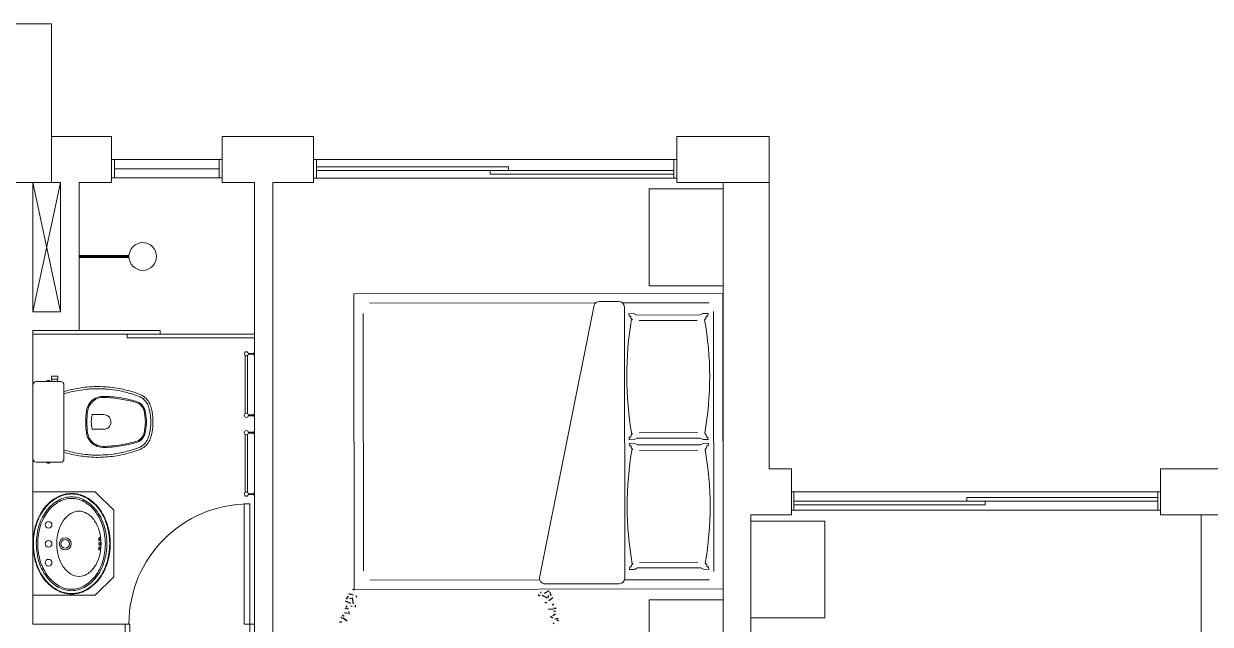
# Model space of a CAD drawing. Header units: millimetres. Extents: x 2878 to 6301, y 540 to 1980.
# Drawn here: x 2938.25 to 2944.69, y 833.4 to 836.66 of the extents above; entities that cross this region are included whole.
import ezdxf

# ---------------------------------------------------------------- set-up
doc = ezdxf.new("R2010")
doc.units = ezdxf.units.MM
doc.header["$LTSCALE"] = 4
for name, color, linetype, lineweight in [('ALVENARIA', 4, 'Continuous', 20), ('COTAS', 35, 'Continuous', 5), ('JANELA', 2, 'Continuous', 20), ('PILAR', 1, 'Continuous', 5), ('PORTA', 2, 'Continuous', 20)]:
    doc.layers.add(name, color=color, linetype=linetype, lineweight=lineweight)

# ---------------------------------------------------------------- blocks, each defined once
blk = doc.blocks.new('Pia22')
at = {"layer": 'COTAS'}
for points in [[(0, -0.409, 0.077226), (0.1047, -0.3927, 0.087001), (0.1881, -0.3491, 0.105687), (0.247, -0.2798, 0.12418), (0.266, -0.2045, 0.12418), (0.247, -0.1292, 0.105687), (0.1881, -0.0599, 0.087001), (0.1047, -0.0163, 0.077226), (0, 0, 0.077226), (-0.1047, -0.0163, 0.087001), (-0.1881, -0.0599, 0.105687), (-0.247, -0.1292, 0.12418), (-0.266, -0.2045, 0.12418), (-0.247, -0.2798, 0.105687), (-0.1881, -0.3491, 0.087001), (-0.1047, -0.3927, 0.077226)], [(0, -0.4062, 0.077226), (0.1038, -0.3901, 0.087001), (0.1864, -0.3469, 0.105687), (0.2445, -0.2785, 0.12418), (0.2632, -0.2045, 0.12418), (0.2445, -0.1305, 0.105687), (0.1864, -0.0621, 0.087001), (0.1038, -0.0189, 0.077226), (0, -0.0028, 0.077226), (-0.1038, -0.0189, 0.087001), (-0.1864, -0.0621, 0.105687), (-0.2445, -0.1305, 0.12418), (-0.2632, -0.2045, 0.12418), (-0.2445, -0.2785, 0.105687), (-0.1864, -0.3469, 0.087001), (-0.1038, -0.3901, 0.077226)], [(0, -0.3912, 0.077226), (0.0993, -0.3758, 0.087001), (0.1772, -0.335, 0.105687), (0.2313, -0.2714, 0.12418), (0.2482, -0.2045, 0.12418), (0.2313, -0.1376, 0.105687), (0.1772, -0.074, 0.087001), (0.0993, -0.0332, 0.077226), (0, -0.0178, 0.077226), (-0.0993, -0.0332, 0.087001), (-0.1772, -0.074, 0.105687), (-0.2313, -0.1376, 0.12418), (-0.2482, -0.2045, 0.12418), (-0.2313, -0.2714, 0.105687), (-0.1772, -0.335, 0.087001), (-0.0993, -0.3758, 0.077226)], [(0, -0.3832, 0.077226), (0.0968, -0.3682, 0.087001), (0.1724, -0.3286, 0.105687), (0.2243, -0.2676, 0.12418), (0.2402, -0.2045, 0.12418), (0.2243, -0.1414, 0.105687), (0.1724, -0.0804, 0.087001), (0.0968, -0.0408, 0.077226), (0, -0.0258, 0.077226), (-0.0968, -0.0408, 0.087001), (-0.1724, -0.0804, 0.105687), (-0.2243, -0.1414, 0.12418), (-0.2402, -0.2045, 0.12418), (-0.2243, -0.2676, 0.105687), (-0.1724, -0.3286, 0.087001), (-0.0968, -0.3682, 0.077226)], [(0, -0.3605, 0.068578), (0.0686, -0.3511, 0.0807), (0.122, -0.3262, 0.107046), (0.1606, -0.2857, 0.137927), (0.1725, -0.2435, 0.137927), (0.1606, -0.2013, 0.107046), (0.122, -0.1608, 0.0807), (0.0686, -0.1359, 0.068578), (0, -0.1265, 0.068578), (-0.0686, -0.1359, 0.0807), (-0.122, -0.1608, 0.107046), (-0.1606, -0.2013, 0.137927), (-0.1725, -0.2435, 0.137927), (-0.1606, -0.2857, 0.107046), (-0.122, -0.3262, 0.0807), (-0.0686, -0.3511, 0.068578)], [(-0.025, -0.3555, 0.051763), (-0.022, -0.3552, 0.065619), (-0.0197, -0.3544, 0.104501), (-0.018, -0.353, 0.173031), (-0.0175, -0.3517, 0.173031), (-0.018, -0.3504, 0.104501), (-0.0197, -0.349, 0.065619), (-0.022, -0.3482, 0.051763), (-0.025, -0.3479, 0.051763), (-0.028, -0.3482, 0.065619), (-0.0303, -0.349, 0.104501), (-0.032, -0.3504, 0.173031), (-0.0325, -0.3517, 0.173031), (-0.032, -0.353, 0.104501), (-0.0303, -0.3544, 0.065619), (-0.028, -0.3552, 0.051763)], [(0, -0.3568, 0.051763), (0.003, -0.3565, 0.065619), (0.0053, -0.3557, 0.104501), (0.007, -0.3543, 0.173031), (0.0075, -0.353, 0.173031), (0.007, -0.3517, 0.104501), (0.0053, -0.3503, 0.065619), (0.003, -0.3495, 0.051763), (0, -0.3492, 0.051763), (-0.003, -0.3495, 0.065619), (-0.0053, -0.3503, 0.104501), (-0.007, -0.3517, 0.173031), (-0.0075, -0.353, 0.173031), (-0.007, -0.3543, 0.104501), (-0.0053, -0.3557, 0.065619), (-0.003, -0.3565, 0.051763)], [(0.025, -0.3555, -0.051763), (0.022, -0.3552, -0.065619), (0.0197, -0.3544, -0.104501), (0.018, -0.353, -0.173031), (0.0175, -0.3517, -0.173031), (0.018, -0.3504, -0.104501), (0.0197, -0.349, -0.065619), (0.022, -0.3482, -0.051763), (0.025, -0.3479, -0.051763), (0.028, -0.3482, -0.065619), (0.0303, -0.349, -0.104501), (0.032, -0.3504, -0.173031), (0.0325, -0.3517, -0.173031), (0.032, -0.353, -0.104501), (0.0303, -0.3544, -0.065619), (0.028, -0.3552, -0.051763)]]:
    blk.add_lwpolyline(points, format="xyb", close=True, dxfattribs=at)
for centre, radius in [((-0.1, -0.083), 0.0177), ((0, -0.083), 0.0177), ((0.1, -0.083), 0.0177), ((0, -0.171), 0.032), ((0, -0.171), 0.0225)]:
    blk.add_circle(centre, radius, dxfattribs=at)
blk = doc.blocks.new('01Chuv_p')
at = {"const_width": 0.015}
blk.add_lwpolyline([(-0.27, 0), (0, 0)], dxfattribs=at)
blk.add_circle((-0.345, 0), 0.075)
blk = doc.blocks.new('P70D')
for points in [[(-0.025, 0.15), (-0.025, 0.8), (-0.055, 0.8), (-0.055, 0.15)], [(-0.7, 0.15), (-0.675, 0.15), (-0.675, 0.1), (-0.65, 0.1), (-0.65, 0.05), (-0.7, 0.05)], [(0, 0.15), (-0.025, 0.15), (-0.025, 0.1), (-0.05, 0.1), (-0.05, 0.05), (0, 0.05)]]:
    blk.add_lwpolyline(points, close=True)
blk = doc.blocks.new('VASO_P11')
for points in [[(0, -0.17), (0.205, -0.17, 0.059373), (0.2098, -0.1695, 0.333509), (0.222, -0.154), (0.222, -0.1355), (0.222, -0.1045), (0.222, -0.094), (0.2248, -0.094, 0.252251), (0.2251, -0.0939, 0.160103), (0.228, -0.085, 0.160103), (0.2251, -0.0761, 0.252251), (0.2248, -0.076), (0.222, -0.076), (0.222, -0.017, 0.327853), (0.2069, -0.0003, 0.087637), (0.2038, 0), (0, 0), (-0.2038, 0, 0.087637), (-0.2069, -0.0003, 0.327853), (-0.222, -0.017), (-0.222, -0.076), (-0.2248, -0.076, 0.252251), (-0.2251, -0.0761, 0.160103), (-0.228, -0.085, 0.160103), (-0.2251, -0.0939, 0.252251), (-0.2248, -0.094), (-0.222, -0.094), (-0.222, -0.1045), (-0.236, -0.1045), (-0.236, -0.102), (-0.252, -0.102), (-0.252, -0.12), (-0.252, -0.138), (-0.236, -0.138), (-0.236, -0.1355), (-0.222, -0.1355), (-0.222, -0.154, 0.333509), (-0.2098, -0.1695, 0.059373), (-0.205, -0.17)], [(0, -0.291, 0.041331), (-0.0608, -0.2956, 0.129345), (-0.1036, -0.3127, 0.234638), (-0.1405, -0.385, 0.044666), (-0.1319, -0.486, 0.031515), (-0.1138, -0.5665, 0.151063), (-0.0952, -0.5993, 0.148094), (-0.0588, -0.6192, 0.031073), (-0.0451, -0.6214, 0.035055), (0, -0.6255, 0.035055), (0.0451, -0.6214, 0.031073), (0.0588, -0.6192, 0.148094), (0.0952, -0.5993, 0.151063), (0.1138, -0.5665, 0.031515), (0.1319, -0.486, 0.044666), (0.1405, -0.385, 0.234638), (0.1036, -0.3127, 0.129345), (0.0608, -0.2956, 0.041331)], [(0, -0.297, -0.041434), (0.06, -0.3015, -0.129651), (0.1, -0.3175, -0.234583), (0.1345, -0.385, -0.044678), (0.126, -0.485, -0.031614), (0.108, -0.565, -0.152477), (0.091, -0.595, -0.148725), (0.0575, -0.6134, -0.031624), (0.0444, -0.6155, -0.035113), (0, -0.6195, -0.035113), (-0.0444, -0.6155, -0.031624), (-0.0575, -0.6134, -0.148725), (-0.091, -0.595, -0.152477), (-0.108, -0.565, -0.031614), (-0.126, -0.485, -0.044678), (-0.1345, -0.385, -0.234583), (-0.1, -0.3175, -0.129651), (-0.06, -0.3015, -0.041434)], [(-0.04, -0.391, 0.164444), (-0.032, -0.415, 0.245936), (0, -0.43, 0.245936), (0.032, -0.415, 0.164444), (0.04, -0.391), (0.04, -0.326, 0.108885), (-0.04, -0.326)]]:
    blk.add_lwpolyline(points, format="xyb", close=True)
for points in [[(-0.236, -0.1045), (-0.236, -0.12), (-0.236, -0.1355)], [(-0.2245, -0.093), (-0.2245, -0.085), (-0.2245, -0.077)], [(-0.222, -0.076), (-0.222, -0.094)], [(-0.222, -0.1045), (-0.222, -0.1355)], [(0.222, -0.076), (0.222, -0.094)], [(0.2245, -0.093), (0.2245, -0.085), (0.2245, -0.077)]]:
    blk.add_lwpolyline(points)
for points in [[(-0.167, -0.17, -0.003882), (-0.1765, -0.205, 0.024258), (-0.1905, -0.285, 0.02486), (-0.1945, -0.335, 0.033324), (-0.194, -0.385, 0.02486), (-0.191, -0.425, 0.012268), (-0.184, -0.475, 0.015806), (-0.1725, -0.525, 0.026699), (-0.157, -0.575, 0.021919), (-0.1495, -0.595, 0.174675), (-0.1, -0.6435, 0.045452), (-0.07, -0.653, 0.022856), (-0.0571, -0.6562, 0.041289), (-0.0304, -0.6602, 0.052091), (-0.0228, -0.6606, 0.04333), (0, -0.661, 0.04333), (0.0228, -0.6606, 0.052091), (0.0304, -0.6602, 0.041289), (0.0571, -0.6562, 0.022856), (0.07, -0.653, 0.045452), (0.1, -0.6435, 0.174675), (0.1495, -0.595, 0.021919), (0.157, -0.575, 0.026699), (0.1725, -0.525, 0.015806), (0.184, -0.475, 0.012268), (0.191, -0.425, 0.02486), (0.194, -0.385, 0.033324), (0.1945, -0.335, 0.02486), (0.1905, -0.285, 0.024258), (0.1765, -0.205, -0.003882), (0.167, -0.17)], [(0.1554, -0.1731, 0.003849), (0.1649, -0.2079, -0.027799), (0.18, -0.2984, -0.018883), (0.1825, -0.3355, -0.033646), (0.182, -0.3844, -0.016781), (0.1805, -0.4106, -0.015438), (0.1722, -0.4729, -0.023716), (0.154, -0.5465, -0.013571), (0.1457, -0.5711, -0.02186), (0.1386, -0.59, -0.173345), (0.0952, -0.6325, -0.045814), (0.067, -0.6414, -0.024058), (0.0546, -0.6444, -0.042614), (0.029, -0.6482, -0.066108), (0.0226, -0.6485, -0.047154), (0, -0.649, -0.047154), (-0.0226, -0.6485, -0.066108), (-0.029, -0.6482, -0.042614), (-0.0546, -0.6444, -0.024058), (-0.067, -0.6414, -0.045814), (-0.0952, -0.6325, -0.173345), (-0.1386, -0.59, -0.02186), (-0.1457, -0.5711, -0.013571), (-0.154, -0.5465, -0.023716), (-0.1722, -0.4729, -0.015438), (-0.1805, -0.4106, -0.016781), (-0.182, -0.3844, -0.033646), (-0.1825, -0.3355, -0.018883), (-0.18, -0.2984, -0.027799), (-0.1649, -0.2079, 0.003849), (-0.1554, -0.1731)]]:
    blk.add_lwpolyline(points, format="xyb")
blk = doc.blocks.new('CAMA_CA3')
for p, q in [((-1.5528, 1.9725), (-1.5528, -0.0275)), ((-1.5528, 1.9725), (0.0472, 1.9725)), ((0.0472, 1.9725), (0.0472, -0.0275)), ((-1.5028, 1.8976), (-1.5028, 1.428)), ((-1.4557, 1.9225), (-0.0477, 1.9225)), ((-1.4448, 1.8927), (-1.4305, 1.891)), ((-1.4439, 1.8634), (-1.4448, 1.8927)), ((-1.4305, 1.891), (-1.4305, 1.8827)), ((-1.4305, 1.8827), (-1.4205, 1.8818)), ((-1.4205, 1.8818), (-1.4105, 1.8735)), ((-0.7857, 1.8818), (-0.7957, 1.8735)), ((-0.7757, 1.8827), (-0.7857, 1.8818)), ((-0.7615, 1.8927), (-0.7757, 1.891)), ((-0.7757, 1.891), (-0.7757, 1.8827)), ((-0.7623, 1.8634), (-0.7615, 1.8927)), ((-0.7414, 1.8649), (-0.7423, 1.8942)), ((-0.7423, 1.8942), (-0.728, 1.8925)), ((-0.728, 1.8925), (-0.728, 1.8841)), ((-0.728, 1.8841), (-0.718, 1.8833)), ((-0.718, 1.8833), (-0.708, 1.875)), ((-0.0832, 1.8833), (-0.0933, 1.875)), ((-0.0732, 1.8841), (-0.0832, 1.8833)), ((-0.059, 1.8942), (-0.0732, 1.8925)), ((-0.0732, 1.8925), (-0.0732, 1.8841)), ((-0.0598, 1.8649), (-0.059, 1.8942)), ((-0.0028, 1.8977), (-0.0028, 1.4373)), ((-1.4364, 1.85), (-1.4439, 1.8634)), ((-1.4364, 1.85), (-1.4364, 1.5056)), ((-1.4065, 1.8339), (-1.4065, 1.5181)), ((-0.7997, 1.8339), (-0.7997, 1.5181)), ((-0.7698, 1.85), (-0.7623, 1.8634)), ((-0.7698, 1.85), (-0.7698, 1.5056)), ((-0.7339, 1.8515), (-0.7414, 1.8649)), ((-0.7339, 1.8515), (-0.7339, 1.5071)), ((-0.704, 1.8354), (-0.704, 1.5196)), ((-0.0973, 1.8354), (-0.0973, 1.5196)), ((-0.0673, 1.8515), (-0.0598, 1.8649)), ((-0.0673, 1.8515), (-0.0673, 1.5071)), ((-1.4439, 1.4922), (-1.4448, 1.463)), ((-1.4364, 1.5056), (-1.4439, 1.4922)), ((-1.4205, 1.4738), (-1.4105, 1.4822)), ((-0.7857, 1.4738), (-0.7957, 1.4822)), ((-0.7698, 1.5056), (-0.7623, 1.4922)), ((-0.7623, 1.4922), (-0.7615, 1.463)), ((-0.7414, 1.4937), (-0.7423, 1.4644)), ((-0.7339, 1.5071), (-0.7414, 1.4937)), ((-0.718, 1.4753), (-0.708, 1.4837)), ((-0.0832, 1.4753), (-0.0933, 1.4837)), ((-0.0673, 1.5071), (-0.0598, 1.4937)), ((-0.0598, 1.4937), (-0.059, 1.4644)), ((-1.4797, 1.4388), (-0.012, 1.4388)), ((-1.4448, 1.463), (-1.4305, 1.4646)), ((-1.4305, 1.473), (-1.4205, 1.4738)), ((-1.4305, 1.4646), (-1.4305, 1.473)), ((-0.7757, 1.473), (-0.7857, 1.4738)), ((-0.7757, 1.4646), (-0.7757, 1.473)), ((-0.7615, 1.463), (-0.7757, 1.4646)), ((-0.7423, 1.4644), (-0.728, 1.4661)), ((-0.728, 1.4745), (-0.718, 1.4753)), ((-0.728, 1.4661), (-0.728, 1.4745)), ((-0.0732, 1.4745), (-0.0832, 1.4753)), ((-0.0732, 1.4661), (-0.0732, 1.4745)), ((-0.059, 1.4644), (-0.0732, 1.4661)), ((-1.5097, 1.3027), (-1.5097, 1.4088)), ((0.018, 1.4088), (0.018, 1.0071)), ((-1.5028, 1.2835), (-1.5028, 0.0581)), ((-0.0228, 0.9791), (-1.4905, 1.2747)), ((-0.0028, 0.9786), (-0.0028, 0.0581)), ((-1.447, 0.0225), (-0.0536, 0.0225)), ((-1.5528, -0.0275), (0.0472, -0.0275))]:
    blk.add_line(p, q)
for centre, radius, start, end in [((-1.1031, 0.1462), 1.7544, 79.90998, 100.09002), ((-0.4006, 0.1477), 1.7544, 79.90998, 100.09002), ((-0.4006, 3.3032), 1.8503, 260.28048, 279.71952), ((-1.4797, 1.4088), 0.03, 90, 180), ((-1.1031, 3.3017), 1.8503, 260.28048, 279.71952), ((-0.012, 1.4088), 0.03, 0, 90), ((-1.4797, 1.3027), 0.03, 180, 248.94125), ((-0.012, 1.0071), 0.03, 248.94125, 0)]:
    blk.add_arc(centre, radius, start, end)
blk = doc.blocks.new('BATH_towel_013')
for points in [[(-0.001, 0.421), (-0.001, 0.382), (0.004, 0.382), (0.004, 0.421)], [(0.014, 0.406), (0.014, 0.397), (0.072, 0.397), (0.072, 0.406)], [(-0.001, -0.381), (-0.001, -0.342), (0.004, -0.342), (0.004, -0.381)], [(0.014, -0.366), (0.014, -0.357), (0.072, -0.357), (0.072, -0.366)]]:
    blk.add_lwpolyline(points, close=True)
for points in [[(0.085, -0.339), (0.085, 0.379)], [(0.113, 0.379), (0.113, -0.339)]]:
    blk.add_lwpolyline(points)
for centre in [(0.099, 0.401), (0.099, -0.361)]:
    blk.add_circle(centre, 0.026)
for centre in [(0.001, 0.401), (0.001, -0.361)]:
    blk.add_arc(centre, 0.013, 281.9596, 78.0404)

msp = doc.modelspace()

# ---------------------------------------------------------------- linework, layer by layer
for p, q in [((2940.0412, 833.5616), (2940.0161, 833.5686)), ((2940.0498, 833.5897), (2940.039, 833.5934)), ((2941.0571, 833.5736), (2941.0594, 833.5804)), ((2941.1028, 833.5853), (2941.0754, 833.5714)), ((2941.1133, 833.5591), (2941.1074, 833.5762)), ((2939.9976, 833.5322), (2940.0249, 833.5182)), ((2940.0019, 833.507), (2940.0053, 833.4967)), ((2940.0126, 833.5561), (2940.0022, 833.5413)), ((2940.0205, 833.5434), (2940.0343, 833.5479)), ((2940.0339, 833.5022), (2940.027, 833.4999)), ((2940.0343, 833.5479), (2940.0409, 833.5158)), ((2940.0511, 833.5077), (2940.051, 833.4963)), ((2940.0606, 833.5489), (2940.0572, 833.5592)), ((2941.0515, 833.5564), (2941.0423, 833.5632)), ((2941.0939, 833.5464), (2941.0641, 833.5599)), ((2941.0792, 833.5245), (2941.0895, 833.5212)), ((2941.0984, 833.5601), (2941.0939, 833.5464)), ((2941.1009, 833.5327), (2941.1214, 833.5489)), ((2941.1186, 833.5092), (2941.1279, 833.5159)), ((2939.9729, 833.4443), (2939.9831, 833.4362)), ((2939.9912, 833.4464), (2939.981, 833.4545)), ((2940.007, 833.4211), (2939.9865, 833.4373)), ((2940.0085, 833.4635), (2939.9925, 833.4659)), ((2939.995, 833.4933), (2940.0121, 833.4874)), ((2940.021, 833.4599), (2940.0166, 833.4737)), ((2941.0987, 833.4879), (2941.1248, 833.4869)), ((2941.1102, 833.4483), (2941.1219, 833.4398)), ((2941.1224, 833.4529), (2941.1368, 833.4603)), ((2941.1264, 833.4768), (2941.1394, 833.4763)), ((2941.1399, 833.4893), (2941.1269, 833.4898)), ((2941.1509, 833.4366), (2941.1336, 833.4313)), ((2939.9784, 833.4156), (2939.9669, 833.4157)), ((2941.1246, 833.4066), (2941.1288, 833.4124)), ((2941.1533, 833.4215), (2941.1445, 833.4279))]:
    msp.add_line(p, q)
at = {"layer": 'ALVENARIA'}
for p, q in [((2938.0048, 836.6558), (2938.4048, 836.6558)), ((2938.4048, 836.6558), (2938.4047, 835.9458)), ((2938.7297, 836.0458), (2938.4044, 836.0458)), ((2939.8247, 836.0457), (2939.3297, 836.0457)), ((2942.2947, 836.0456), (2941.8247, 836.0456)), ((2938.7297, 835.7958), (2938.5548, 835.7958)), ((2939.5047, 835.7957), (2939.3297, 835.7958)), ((2939.5046, 833.4057), (2939.5047, 835.7957)), ((2939.6046, 833.3058), (2939.6047, 835.7957)), ((2939.8247, 835.7957), (2939.6047, 835.7957)), ((2942.0445, 832.0856), (2942.0447, 835.7956)), ((2938.3046, 834.9958), (2938.3046, 833.4058)), ((2942.2948, 834.2465), (2942.4153, 834.2465)), ((2944.4153, 834.2467), (2944.9103, 834.2467)), ((2942.0454, 832.0856), (2942.0453, 834.1465)), ((2942.1955, 830.2865), (2942.1953, 833.9965)), ((2944.4153, 833.9967), (2944.6353, 833.9967)), ((2944.6355, 831.5067), (2944.6353, 833.9967)), ((2938.3046, 833.4058), (2938.8046, 833.4058))]:
    msp.add_line(p, q, dxfattribs=at)
at = {"layer": 'ALVENARIA', "ltscale": 200}
for p, q in [((2938.7297, 835.7958), (2938.7297, 836.0458)), ((2939.3297, 835.7958), (2939.3297, 836.0457)), ((2939.8247, 835.7957), (2939.8247, 836.0457)), ((2941.7947, 835.7956), (2941.7947, 836.0456)), ((2938.5547, 834.9958), (2938.5548, 835.7958)), ((2942.0447, 835.7956), (2941.8247, 835.7956)), ((2938.3047, 834.9958), (2938.5547, 834.9958)), ((2942.4153, 833.9966), (2942.4153, 834.2465)), ((2944.4153, 833.9967), (2944.4153, 834.2467)), ((2942.1953, 833.9965), (2942.4153, 833.9965))]:
    msp.add_line(p, q, dxfattribs=at)
at = {"layer": 'ALVENARIA', "ltscale": 0.5}
msp.add_line((2942.2947, 836.0456), (2942.2948, 834.2465), dxfattribs=at)
at = {"layer": 'ALVENARIA', "ltscale": 0.01}
msp.add_line((2939.5046, 833.4057), (2939.4646, 833.4058), dxfattribs=at)
at = {"layer": 'COTAS', "ltscale": 200}
for p, q in [((2940.8828, 835.8807), (2939.8409, 835.8807)), ((2940.8328, 835.8607), (2939.8409, 835.8607)), ((2941.7785, 835.8406), (2940.7828, 835.8407)), ((2941.7785, 835.8606), (2940.8328, 835.8607)), ((2941.7947, 835.8606), (2941.7947, 835.8606)), ((2941.7947, 835.8406), (2941.7947, 835.8406)), ((2943.3653, 834.0916), (2944.4014, 834.0917)), ((2942.4292, 834.0716), (2943.4153, 834.0716)), ((2942.4292, 834.0516), (2943.4653, 834.0516)), ((2943.4153, 834.0716), (2944.4014, 834.0716))]:
    msp.add_line(p, q, dxfattribs=at)
at = {"layer": 'COTAS', "ltscale": 0.03}
for p, q in [((2940.8828, 835.8607), (2940.8828, 835.8807)), ((2939.3136, 835.8708), (2938.7459, 835.8708)), ((2940.7828, 835.8407), (2940.7828, 835.8607)), ((2943.3653, 834.0716), (2943.3653, 834.0916)), ((2943.4653, 834.0516), (2943.4653, 834.0716))]:
    msp.add_line(p, q, dxfattribs=at)
at = {"layer": 'COTAS', "ltscale": 0.01}
for p, q in [((2938.4547, 835.0958), (2938.3047, 835.7958)), ((2938.4547, 835.7958), (2938.3047, 835.0958))]:
    msp.add_line(p, q, dxfattribs=at)
at = {"layer": 'COTAS', "ltscale": 200}
msp.add_lwpolyline([(2938.4547, 835.0958), (2938.4547, 835.7958), (2938.3047, 835.7958), (2938.3047, 835.0958)], close=True, dxfattribs=at)
at = {"layer": 'COTAS', "ltscale": 0.01}
for points in [[(2942.0447, 835.7612), (2942.0447, 835.2376), (2941.6444, 835.2376), (2941.6444, 835.7612)], [(2942.1953, 833.9622), (2942.1953, 833.4386), (2942.5957, 833.4386), (2942.5957, 833.9622)], [(2942.0446, 833.5363), (2942.0446, 833.0127), (2941.6442, 833.0127), (2941.6442, 833.5363)]]:
    msp.add_lwpolyline(points, close=True, dxfattribs=at)
at = {"layer": 'COTAS'}
for points in [[(2938.9947, 834.9958), (2938.3047, 834.9958), (2938.3047, 834.9758), (2938.9947, 834.9758)], [(2939.5047, 834.9758), (2938.8147, 834.9758), (2938.8147, 834.9558), (2939.5047, 834.9558)], [(2938.3045, 833.5616), (2938.6426, 833.5616), (2938.7426, 833.6616), (2938.7426, 834.0217), (2938.6426, 834.1217), (2938.3045, 834.1217)]]:
    msp.add_lwpolyline(points, close=True, dxfattribs=at)
at = {"layer": 'JANELA', "ltscale": 0.03}
for p, q in [((2939.3136, 835.9208), (2938.7459, 835.9208)), ((2939.3136, 835.8208), (2938.7459, 835.8208))]:
    msp.add_line(p, q, dxfattribs=at)
at = {"layer": 'JANELA', "ltscale": 200}
for p, q in [((2941.7947, 835.9206), (2939.8247, 835.9207)), ((2941.7947, 835.8206), (2939.8247, 835.8207)), ((2942.4153, 834.1215), (2944.4153, 834.1217)), ((2942.4153, 834.0215), (2944.4153, 834.0217))]:
    msp.add_line(p, q, dxfattribs=at)
at = {"layer": 'JANELA', "ltscale": 0.03}
for points in [[(2938.7297, 835.8208), (2938.7459, 835.8208), (2938.7459, 835.9208), (2938.7297, 835.9208)], [(2939.3136, 835.8208), (2939.3297, 835.8208), (2939.3297, 835.9208), (2939.3136, 835.9208)], [(2939.8247, 835.8207), (2939.8409, 835.8207), (2939.8409, 835.9207), (2939.8247, 835.9207)], [(2941.7785, 835.8206), (2941.7947, 835.8206), (2941.7947, 835.9206), (2941.7785, 835.9206)], [(2942.4292, 834.0215), (2942.4153, 834.0215), (2942.4153, 834.1215), (2942.4292, 834.1215)], [(2944.4153, 834.0217), (2944.4014, 834.0217), (2944.4014, 834.1217), (2944.4153, 834.1217)]]:
    msp.add_lwpolyline(points, close=True, dxfattribs=at)
at = {"layer": 'PILAR', "color": 1, "ltscale": 0.01}
for points in [[(2938.2044, 836.6558), (2938.4044, 836.6558), (2938.4044, 835.7958), (2938.2044, 835.7958)], [(2941.7947, 835.7956), (2941.7947, 836.0456), (2942.2947, 836.0456), (2942.2947, 835.7956)]]:
    msp.add_lwpolyline(points, close=True, dxfattribs=at)
at = {"layer": 'PILAR', "ltscale": 0.01}
msp.add_lwpolyline([(2944.4153, 833.9966), (2944.4153, 834.2467), (2944.9103, 834.2467), (2944.9103, 833.9967)], close=True, dxfattribs=at)
at = {"layer": 'PORTA', "ltscale": 9}
msp.add_arc((2939.4746, 833.4058), 0.65, 90, 180, dxfattribs=at)

# ---------------------------------------------------------------- block references
at = {"layer": 'COTAS', "color": 3, "xscale": -1}
msp.add_blockref('01Chuv_p', (2938.5547, 835.3958), dxfattribs=at)
at = {"layer": 'COTAS', "ltscale": 0.01, "rotation": 270.0793827504172}
msp.add_blockref('CAMA_CA3', (2940.0732, 833.6401), dxfattribs=at)
at = {"layer": 'COTAS', "color": 3, "xscale": -0.4366151978494348, "yscale": 0.4366151978494348, "zscale": 0.4366151978494348}
for p in [(2939.5044, 834.6936), (2939.5045, 834.2667)]:
    msp.add_blockref('BATH_towel_013', p, dxfattribs=at)
at = {"layer": 'COTAS', "xscale": -0.9833585476547761, "yscale": 0.9833585476547761, "zscale": 0.9833585476547761, "rotation": 90}
msp.add_blockref('VASO_P11', (2938.3046, 834.5001), dxfattribs=at)
at = {"layer": 'COTAS', "color": 3, "xscale": 1.024, "yscale": 1.024, "zscale": 1.024, "rotation": 89.99999999999999}
msp.add_blockref('Pia22', (2938.3045, 833.8404), dxfattribs=at)
at = {"layer": 'PORTA'}
msp.add_blockref('P70D', (2939.5046, 833.2558), dxfattribs=at)

doc.saveas('drawing.dxf')
